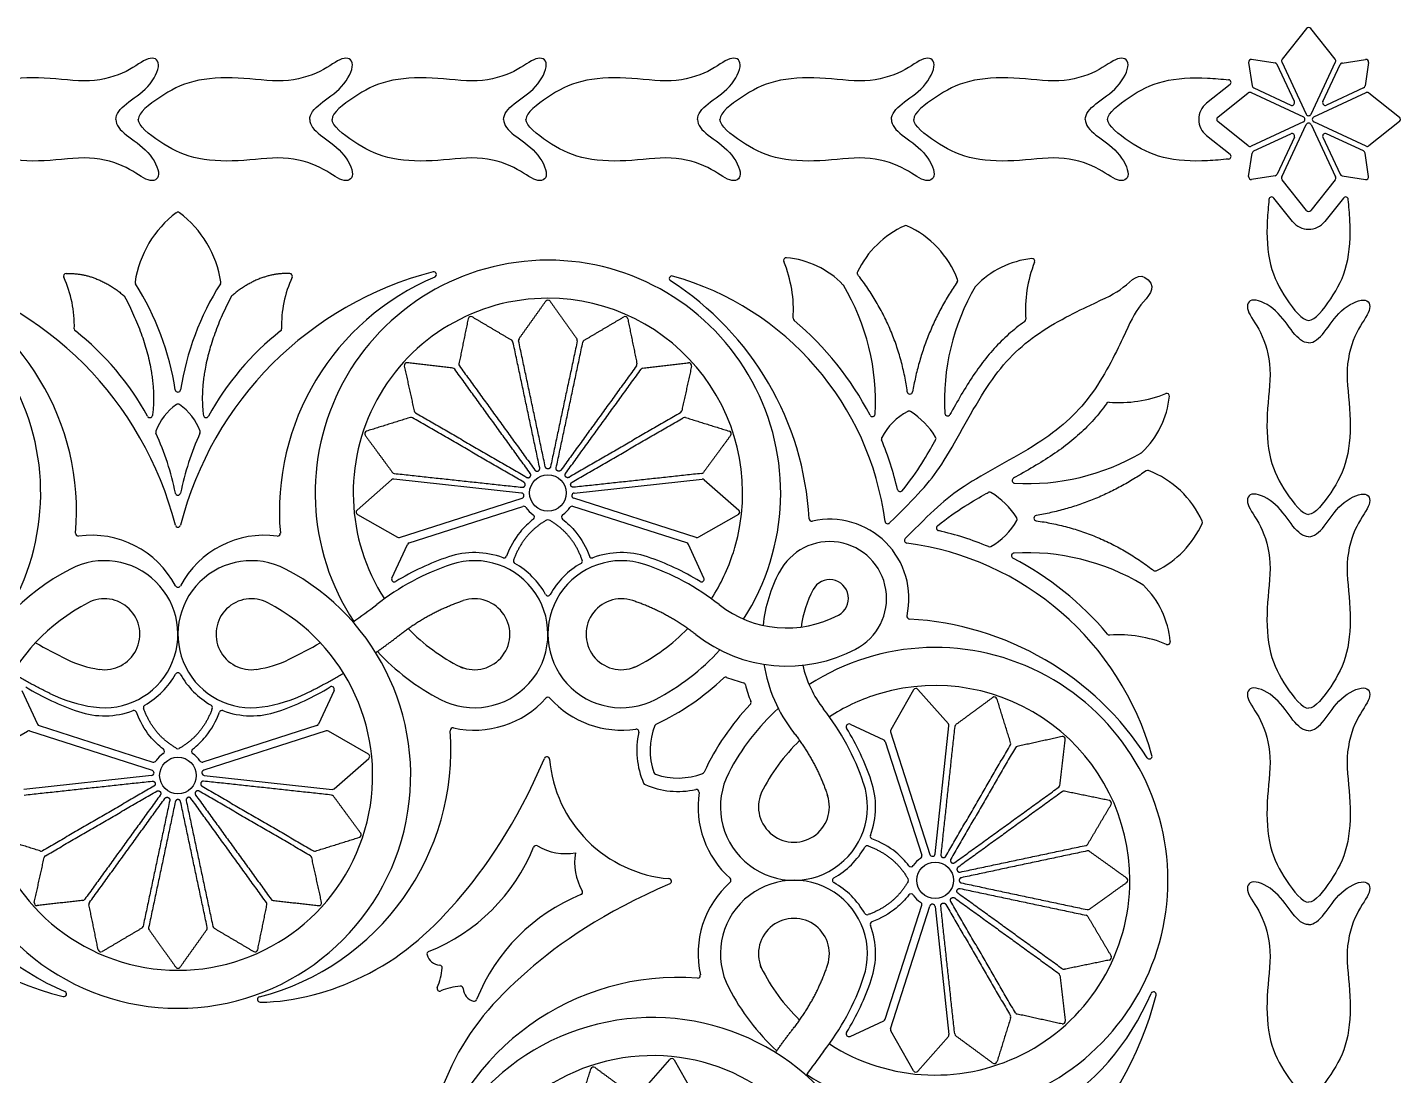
# Model space of a CAD drawing. Header units: millimetres. Extents: x -100 to 100, y -100 to 100.
# Drawn here: x 63.98 to 100, y 72.52 to 100 of the extents above; entities that cross this region are included whole.
import ezdxf

# ---------------------------------------------------------------- set-up
doc = ezdxf.new("R2010")
doc.units = ezdxf.units.MM
doc.header["$MEASUREMENT"] = 0
doc.layers.add('Layer 03', color=5, linetype='Continuous')

msp = doc.modelspace()

# ---------------------------------------------------------------- linework, layer by layer
at = {"layer": 'Layer 03'}
for p, q in [((97.215, 98.057), (96.761, 99.028)), ((97.963, 98.057), (98.416, 99.028)), ((95.528, 98.503), (94.911, 98.011)), ((96.149, 98.416), (97.121, 97.963)), ((99.028, 98.416), (98.057, 97.963)), ((95.204, 97.644), (96.006, 98.284)), ((96.08, 98.292), (97.452, 97.653)), ((96.006, 96.894), (95.204, 97.534)), ((97.452, 97.525), (96.08, 96.885)), ((94.911, 97.167), (95.528, 96.674)), ((96.149, 96.761), (97.121, 97.215)), ((97.215, 97.121), (96.761, 96.149)), ((97.963, 97.121), (98.416, 96.149)), ((99.028, 96.761), (98.057, 97.215)), ((97.167, 94.911), (96.674, 95.528)), ((98.503, 95.528), (98.011, 94.911)), ((85.783, 93.491), (85.761, 93.519)), ((73.536, 88.139), (72.63, 87.343)), ((76.946, 87.792), (73.59, 88.156)), ((78.327, 87.792), (81.683, 88.156)), ((81.737, 88.139), (82.643, 87.343)), ((73.745, 86.625), (76.96, 87.655)), ((81.527, 86.625), (78.313, 87.655)), ((72.642, 87.229), (73.689, 86.631)), ((73.994, 86.483), (76.98, 87.44)), ((81.278, 86.483), (78.293, 87.44)), ((82.631, 87.229), (81.584, 86.631)), ((73.544, 85.56), (73.952, 86.446)), ((81.729, 85.56), (81.321, 86.446)), ((93.491, 85.783), (93.519, 85.761)), ((63.839, 82.617), (64.247, 81.732)), ((72.025, 82.617), (71.616, 81.732)), ((87.229, 82.631), (86.631, 81.584)), ((88.139, 81.737), (87.343, 82.643)), ((62.937, 80.948), (63.984, 81.546)), ((64.041, 81.552), (67.255, 80.522)), ((64.29, 81.694), (67.275, 80.737)), ((71.574, 81.694), (68.588, 80.737)), ((71.823, 81.552), (68.609, 80.522)), ((72.927, 80.948), (71.879, 81.546)), ((85.56, 81.729), (86.446, 81.321)), ((86.625, 81.527), (87.655, 78.313)), ((87.792, 78.327), (88.156, 81.683)), ((86.483, 81.278), (87.44, 78.293)), ((72.032, 80.039), (72.938, 80.834)), ((67.241, 80.385), (63.886, 80.021)), ((68.622, 80.385), (71.978, 80.021)), ((86.483, 73.994), (87.44, 76.98)), ((86.625, 73.745), (87.655, 76.96)), ((87.792, 76.946), (88.156, 73.59)), ((85.56, 73.544), (86.446, 73.952)), ((87.229, 72.642), (86.631, 73.689)), ((88.139, 73.536), (87.343, 72.63)), ((80.039, 72.032), (80.834, 72.938)), ((80.948, 72.927), (81.546, 71.879))]:
    msp.add_line(p, q, dxfattribs=at)
for points in [[(97.534, 99.973), (96.894, 99.172)], [(98.284, 99.172), (97.644, 99.973)], [(96.015, 99.082), (96.109, 98.469)], [(96.708, 99.068), (96.095, 99.163)], [(96.885, 99.098), (97.525, 97.726)], [(97.653, 97.726), (98.292, 99.098)], [(98.469, 99.068), (99.082, 99.163)], [(99.163, 99.082), (99.068, 98.469)], [(97.726, 97.653), (99.098, 98.292)], [(99.172, 98.284), (99.973, 97.644)], [(96.885, 96.08), (97.525, 97.452)], [(97.653, 97.452), (98.292, 96.08)], [(99.098, 96.885), (97.726, 97.525)], [(99.973, 97.534), (99.172, 96.894)], [(96.015, 96.095), (96.109, 96.708)], [(99.163, 96.095), (99.068, 96.708)], [(96.708, 96.109), (96.095, 96.015)], [(97.534, 95.204), (96.894, 96.006)], [(98.284, 96.006), (97.644, 95.204)], [(98.469, 96.109), (99.082, 96.015)]]:
    msp.add_lwpolyline(points, dxfattribs=at)
for centre in [(77.636, 87.793), (67.932, 80.384), (87.793, 77.636)]:
    msp.add_circle(centre, 0.48, dxfattribs=at)
for centre, radius, start, end in [((97.589, 99.93), 0.0704, 38.5846, 141.4154), ((96.084, 99.093), 0.0704, 81.2435, 188.7565), ((96.697, 98.999), 0.0704, 25, 81.2435), ((96.949, 99.128), 0.0704, 141.4154, 205), ((98.229, 99.128), 0.0704, 335, 38.5846), ((98.48, 98.999), 0.0704, 98.7565, 155), ((99.093, 99.093), 0.0704, 351.2435, 98.7565), ((95.484, 98.558), 0.0704, 308.5846, 84.8825), ((96.179, 98.48), 0.0704, 188.7565, 245), ((98.999, 98.48), 0.0704, 295, 351.2435), ((95.248, 97.589), 0.54, 128.5846, 231.4154), ((96.05, 98.229), 0.0704, 65, 128.5846), ((97.151, 98.027), 0.0704, 245, 25), ((98.027, 98.027), 0.0704, 155, 295), ((99.128, 98.229), 0.0704, 51.4154, 115), ((95.248, 97.589), 0.0704, 128.5846, 231.4154), ((97.422, 97.589), 0.0704, 295, 65), ((97.589, 97.755), 0.0704, 205, 335), ((97.755, 97.589), 0.0704, 115, 245), ((99.93, 97.589), 0.0704, 308.5846, 51.4154), ((97.589, 97.422), 0.0704, 25, 155), ((96.05, 96.949), 0.0704, 231.4154, 295), ((97.151, 97.151), 0.0704, 335, 115), ((98.027, 97.151), 0.0704, 65, 205), ((99.128, 96.949), 0.0704, 245, 308.5846), ((95.484, 96.619), 0.0704, 275.1175, 51.4154), ((96.179, 96.697), 0.0704, 115, 171.2435), ((98.999, 96.697), 0.0704, 8.7565, 65), ((96.084, 96.084), 0.0704, 171.2435, 278.7565), ((96.697, 96.179), 0.0704, 278.7565, 335), ((96.949, 96.05), 0.0704, 155, 218.5846), ((98.229, 96.05), 0.0704, 321.4154, 25), ((98.48, 96.179), 0.0704, 205, 261.2435), ((99.093, 96.084), 0.0704, 261.2435, 8.7565), ((96.619, 95.484), 0.0704, 38.5846, 174.8825), ((98.558, 95.484), 0.0704, 5.1175, 141.4154), ((69.576, 92.908), 2.8, 127.0477, 171.3906), ((67.932, 95.087), 0.0704, 52.9523, 127.0477), ((66.287, 92.908), 2.8, 8.6094, 52.9523), ((97.589, 95.248), 0.0704, 218.5846, 321.4154), ((88.044, 92.478), 2.547, 114.3398, 154.0503), ((87.023, 94.735), 0.0704, 65.6602, 114.3398), ((86.003, 92.478), 2.547, 21.0207, 65.6602), ((97.589, 95.248), 0.54, 218.5846, 321.4154), ((58.227, 87.793), 6.105, 326.5062, 90), ((77.636, 87.793), 6.105, 90, 213.4938), ((77.636, 87.793), 6.105, 327.2082, 90), ((83.889, 93.892), 0.0704, 84.671, 202.1595), ((80.676, 92.583), 3.399, 356.4746, 22.1595), ((83.675, 91.599), 2.373, 44.247, 84.671), ((90.575, 91.579), 2.373, 95.9896, 136.4137), ((93.562, 92.598), 3.399, 158.5012, 184.1169), ((90.334, 93.869), 0.0704, 338.5012, 95.9896), ((58.596, 87.307), 6.675, 355.1109, 67.0985), ((58.939, 84.671), 9.211, 14.3254, 75.5405), ((65, 93.478), 0.0704, 92.313, 204.7926), ((62.199, 92.184), 3.016, 358.3699, 24.7926), ((66.878, 93.317), 0.0704, 171.3906, 212.3831), ((76.925, 84.671), 9.211, 104.4595, 165.6746), ((68.986, 93.317), 0.0704, 327.6169, 8.6094), ((77.268, 87.307), 6.675, 112.9015, 184.8891), ((73.665, 92.184), 3.016, 155.2074, 181.6301), ((70.863, 93.478), 0.0704, 335.2074, 87.687), ((74.642, 93.522), 0.0704, 292.9015, 104.4595), ((80.889, 93.413), 0.0704, 74.3201, 237.3612), ((76.581, 86.686), 7.918, 3.1368, 57.3612), ((78.82, 86.044), 7.724, 7.4689, 74.3201), ((85.817, 93.562), 0.0704, 154.0503, 217.9377), ((88.314, 93.367), 0.0704, 325.2014, 21.0207), ((66.472, 92.908), 0.0704, 27.8858, 48.7274), ((60.69, 89.392), 7.257, 8.7502, 32.3831), ((75.174, 89.392), 7.257, 147.6169, 171.2498), ((69.392, 92.908), 0.0704, 131.2726, 152.1142), ((85.324, 93.206), 0.0704, 30.9811, 44.247), ((80.318, 90.199), 5.91, 356.7236, 30.9811), ((93.948, 90.219), 5.91, 149.6795, 183.308), ((88.907, 93.167), 0.0704, 136.4137, 149.6795), ((77.636, 87.793), 5.107, 90, 212.8968), ((77.636, 92.778), 0.0704, 35.4977, 144.5023), ((77.636, 87.793), 5.107, 343.7002, 90), ((75.613, 92.349), 0.0704, 59.4455, 168.4501), ((79.66, 92.349), 0.0704, 11.5499, 120.5545), ((84.139, 92.37), 0.0704, 176.4746, 229.9461), ((78.82, 86.044), 8.194, 27.5451, 49.9461), ((90.102, 92.349), 0.0704, 305.5393, 4.1169), ((65.284, 92.096), 0.0704, 178.3699, 231.9383), ((60.795, 86.363), 7.211, 28.5007, 51.9383), ((75.069, 86.363), 7.211, 128.0617, 151.4993), ((70.58, 92.096), 0.0704, 308.0617, 1.6301), ((76.651, 91.736), 0.0704, 11.9739, 59.4455), ((76.936, 91.797), 0.0704, 144.5023, 191.9739), ((78.337, 91.797), 0.0704, 348.0261, 35.4977), ((78.622, 91.736), 0.0704, 120.5545, 168.0337), ((73.938, 91.136), 0.0704, 83.3932, 192.3979), ((75.371, 91.168), 0.0704, 168.4501, 215.9217), ((79.902, 91.168), 0.0704, 324.0783, 11.5499), ((81.335, 91.136), 0.0704, 347.6021, 96.6068), ((75.136, 90.997), 0.0704, 35.9217, 83.3932), ((80.137, 90.997), 0.0704, 96.6068, 144.0783), ((67.932, 90.507), 0.0704, 188.7502, 351.2498), ((87.132, 90.455), 0.0704, 187.6375, 350.5441), ((92.598, 93.562), 3.399, 265.8831, 291.4988), ((93.869, 90.334), 0.0704, 354.0104, 111.4988), ((68.682, 88.94), 1.411, 124.0307, 160.5139), ((67.932, 90.052), 0.0704, 55.9693, 124.0307), ((67.181, 88.94), 1.411, 19.4861, 55.9693), ((92.349, 90.102), 0.0704, 85.8831, 144.4607), ((91.579, 90.575), 2.373, 313.5863, 354.0104), ((67.194, 89.838), 0.0704, 208.5007, 352.3825), ((68.67, 89.838), 0.0704, 187.6175, 331.4993), ((74.05, 89.706), 0.0704, 59.8694, 107.341), ((74.197, 89.958), 0.0704, 192.3979, 239.8694), ((81.076, 89.958), 0.0704, 300.1306, 347.6021), ((81.222, 89.706), 0.0704, 72.659, 120.1306), ((86.148, 89.866), 0.0704, 207.5451, 356.7236), ((87.866, 88.459), 1.674, 118.2751, 151.8326), ((87.106, 89.872), 0.0704, 57.5373, 118.2751), ((86.025, 88.172), 2.085, 31.3704, 57.5373), ((88.118, 89.882), 0.0704, 183.308, 330.6999), ((67.418, 89.388), 0.0704, 160.5139, 204.5409), ((60.795, 86.363), 7.211, 11.4156, 24.5409), ((75.069, 86.363), 7.211, 155.4591, 168.5844), ((68.446, 89.388), 0.0704, 335.4591, 19.4861), ((72.899, 89.347), 0.0704, 107.341, 216.3456), ((82.374, 89.347), 0.0704, 323.6544, 72.659), ((86.452, 89.216), 0.0704, 151.8326, 202.5726), ((78.82, 86.044), 8.194, 12.964, 22.5726), ((87.745, 89.221), 0.0704, 330.1178, 31.3704), ((90.219, 93.948), 5.91, 266.692, 300.3205), ((93.167, 88.907), 0.0704, 300.3205, 313.5863), ((73.614, 88.375), 0.0704, 216.3456, 263.8172), ((81.659, 88.375), 0.0704, 276.1828, 323.6544), ((93.367, 88.314), 0.0704, 68.9793, 124.7986), ((92.478, 86.003), 2.547, 24.3398, 68.9793), ((73.583, 88.086), 0.0704, 83.8172, 131.2888), ((81.69, 88.086), 0.0704, 48.7112, 96.1828), ((86.874, 87.898), 0.0704, 192.964, 320.5738), ((89.882, 88.118), 0.0704, 119.3001, 266.692), ((67.932, 87.804), 0.0704, 191.4156, 348.5844), ((76.938, 87.722), 0.0704, 287.765, 83.8172), ((78.335, 87.722), 0.0704, 96.1828, 252.235), ((89.221, 87.745), 0.0704, 58.6296, 119.8822), ((88.172, 86.025), 2.085, 32.4627, 58.6296), ((72.676, 87.29), 0.0704, 131.2888, 240.2934), ((77.002, 87.373), 0.0704, 33.5099, 107.765), ((77.636, 87.793), 0.691, 213.5099, 236.113), ((77.212, 87.161), 0.0704, 307.3775, 56.113), ((78.061, 87.161), 0.0704, 123.887, 232.6225), ((77.636, 87.793), 0.691, 303.887, 326.4901), ((78.271, 87.373), 0.0704, 72.235, 146.4901), ((82.596, 87.29), 0.0704, 299.7066, 48.7112), ((90.455, 87.132), 0.0704, 99.4559, 262.3625), ((67.932, 86.967), 0.0704, 194.3254, 345.6746), ((77.636, 87.021), 0.0704, 60.0428, 119.9572), ((84.557, 87.123), 0.0704, 183.1368, 282.6279), ((85.027, 85.027), 2.078, 45, 102.6279), ((86.549, 87.057), 0.0704, 187.4689, 314.9843), ((87.898, 86.874), 0.0704, 129.4262, 257.036), ((86.044, 78.82), 8.194, 67.4274, 77.036), ((88.459, 87.866), 1.674, 298.1674, 331.7249), ((89.872, 87.106), 0.0704, 331.7249, 32.4627), ((92.478, 88.044), 2.547, 295.9497, 335.6602), ((94.735, 87.023), 0.0704, 335.6602, 24.3398), ((65.318, 86.733), 0.0704, 175.1109, 277.7055), ((65.662, 84.186), 2.499, 27.959, 97.7055), ((70.202, 84.186), 2.499, 82.2945, 152.041), ((70.546, 86.733), 0.0704, 262.2945, 4.8891), ((73.724, 86.692), 0.0704, 240.2934, 287.765), ((74.016, 86.416), 0.0704, 107.765, 155.2366), ((81.257, 86.416), 0.0704, 24.7634, 72.235), ((81.549, 86.692), 0.0704, 252.235, 299.7066), ((85.027, 85.027), 1.491, 297.1607, 152.8393), ((85.027, 85.027), 2.078, 347.3721, 45), ((87.057, 86.549), 0.0704, 135.0157, 262.5311), ((86.044, 78.82), 7.724, 15.6799, 82.5311), ((77.176, 79.721), 6.747, 108.5717, 121.5567), ((75.708, 84.089), 2.14, 69.4855, 108.5717), ((76.483, 86.159), 0.0704, 249.4855, 339.7509), ((78.79, 86.159), 0.0704, 200.2491, 290.5145), ((79.565, 84.089), 2.14, 71.4283, 110.5145), ((78.097, 79.721), 6.747, 58.4433, 71.4283), ((77.636, 87.793), 5.107, 327.1032, 342.235), ((77.636, 87.793), 5.107, 342.235, 343.7002), ((89.216, 86.452), 0.0704, 247.4274, 298.1674), ((89.866, 86.148), 0.0704, 93.2764, 242.4549), ((86.044, 78.82), 8.194, 40.0539, 62.4549), ((90.199, 80.318), 5.91, 59.0189, 93.2764), ((67.932, 80.384), 6.105, 117.4996, 270), ((66.003, 84.089), 1.928, 261.5255, 117.4989), ((69.86, 84.089), 1.928, 62.5011, 278.4745), ((67.932, 80.384), 6.105, 270, 62.5004), ((77.176, 79.721), 6.536, 108.5717, 128.0721), ((75.708, 84.089), 1.928, 242.5, 108.5717), ((76.803, 86.009), 0.0704, 160.5333, 240.307), ((75.708, 84.089), 2.14, 29.2482, 60.307), ((79.565, 84.089), 1.928, 71.4283, 297.5), ((79.565, 84.089), 2.14, 119.693, 150.7518), ((78.47, 86.009), 0.0704, 299.693, 19.4667), ((78.097, 79.721), 6.536, 51.9279, 71.4283), ((87.134, 83.904), 3.879, 151.9599, 173.8128), ((93.562, 85.817), 0.0704, 232.0623, 295.9497), ((67.932, 85.391), 0.0704, 207.959, 332.041), ((73.607, 85.53), 0.0704, 155.2366, 301.5567), ((81.665, 85.53), 0.0704, 238.4433, 24.7634), ((85.027, 85.027), 0.493, 298.0401, 151.9599), ((93.206, 85.324), 0.0704, 45.753, 59.0189), ((91.599, 83.675), 2.373, 5.329, 45.753), ((66.003, 84.089), 0.93, 261.5255, 117.5), ((69.86, 84.089), 0.93, 62.5, 278.4745), ((75.708, 84.089), 0.93, 242.5, 108.5717), ((77.636, 85.168), 0.0704, 209.2482, 330.7518), ((79.565, 84.089), 0.93, 71.4283, 297.5), ((87.134, 83.904), 2.881, 151.9599, 172.5513), ((67.932, 80.384), 5.107, 117.5, 270), ((67.932, 80.384), 5.107, 270, 62.5), ((65.25, 94.945), 12.802, 304.6123, 308.0717), ((83.904, 87.134), 2.881, 231.9279, 298.0401), ((87.123, 84.557), 0.0704, 167.3721, 266.8632), ((86.686, 76.581), 7.918, 32.6388, 86.8632), ((77.636, 87.793), 5.107, 224.1258, 243.3181), ((77.636, 87.793), 5.107, 296.6819, 315.8742), ((83.904, 87.134), 3.879, 231.9279, 298.0401), ((92.37, 84.139), 0.0704, 220.0539, 273.5254), ((92.583, 80.676), 3.399, 67.8405, 93.5254), ((70.613, 94.945), 12.802, 239.9203, 244.0496), ((65.25, 94.945), 12.802, 295.9504, 300.0797), ((77.636, 87.793), 6.105, 222.8864, 242.5), ((77.636, 87.793), 6.105, 297.5, 317.6086), ((87.793, 77.636), 6.105, 0, 122.7918), ((93.892, 83.889), 0.0704, 247.8405, 5.329), ((66.301, 86.083), 2.947, 244.0496, 261.5255), ((69.563, 86.083), 2.947, 278.4745, 295.9504), ((87.134, 83.904), 3.879, 188.9263, 218.0721), ((87.134, 83.904), 2.881, 192.5552, 218.0721), ((66.003, 84.089), 2.14, 299.693, 330.7518), ((67.932, 83.009), 0.0704, 29.2482, 150.7518), ((69.86, 84.089), 2.14, 209.2482, 240.307), ((77.636, 87.793), 6.692, 295.1002, 313.5573), ((82.296, 82.893), 0.0704, 69.2364, 133.5573), ((83.904, 87.134), 4.466, 249.2364, 255.2305), ((67.471, 88.456), 6.747, 238.4433, 251.4283), ((66.301, 86.083), 3.945, 244.0496, 261.5255), ((69.563, 86.083), 3.945, 278.4745, 295.9504), ((68.393, 88.456), 6.747, 288.5717, 301.5567), ((71.961, 82.647), 0.0704, 335.2366, 121.5567), ((82.748, 82.748), 0.0704, 14.7695, 75.2305), ((87.134, 83.904), 4.466, 194.7695, 200.7636), ((87.793, 77.636), 5.107, 107.765, 122.8968), ((87.793, 77.636), 5.107, 106.2998, 107.765), ((87.793, 77.636), 5.107, 0, 106.2998), ((87.29, 82.596), 0.0704, 41.2888, 150.2934), ((67.098, 82.169), 0.0704, 119.693, 199.4667), ((68.765, 82.169), 0.0704, 340.5333, 60.307), ((75.708, 84.089), 2.515, 257.3627, 318.2231), ((77.636, 82.366), 0.0704, 41.7769, 138.2231), ((79.565, 84.089), 2.515, 221.7769, 278.551), ((87.793, 77.636), 6.692, 136.4427, 154.8998), ((87.793, 77.636), 6.105, 132.3914, 152.5), ((82.893, 82.296), 0.0704, 316.4427, 20.7636), ((79.721, 78.097), 6.536, 18.5717, 38.0721), ((89.347, 82.374), 0.0704, 17.341, 126.3456), ((66.003, 84.089), 2.14, 251.4283, 290.5145), ((66.778, 82.019), 0.0704, 20.2491, 110.5145), ((69.086, 82.019), 0.0704, 69.4855, 159.7509), ((69.86, 84.089), 2.14, 249.4855, 288.5717), ((67.563, 80.87), 6.675, 175.1109, 247.0985), ((64.019, 81.485), 0.0704, 72.235, 119.7066), ((64.311, 81.761), 0.0704, 204.7634, 252.235), ((68.399, 81.059), 6.692, 284.4556, 4.2909), ((71.552, 81.761), 0.0704, 287.765, 335.2366), ((71.844, 81.485), 0.0704, 60.2934, 107.765), ((75.142, 81.565), 0.0704, 77.3627, 184.2909), ((79.949, 81.531), 0.0704, 347.3889, 98.551), ((82.121, 81.046), 2.155, 167.3889, 203.604), ((82.121, 81.046), 1.803, 158.8927, 198.9607), ((80.505, 81.669), 0.0704, 115.1002, 158.8927), ((85.53, 81.665), 0.0704, 65.2366, 211.5567), ((79.721, 78.097), 6.747, 18.5717, 31.5567), ((86.692, 81.549), 0.0704, 150.2934, 197.765), ((88.086, 81.69), 0.0704, 353.8172, 41.2888), ((88.375, 81.659), 0.0704, 126.3456, 173.8172), ((91.136, 81.335), 0.0704, 353.3932, 102.3979), ((67.22, 83.507), 9.211, 194.3254, 255.5405), ((67.507, 81.016), 0.0704, 303.887, 52.6225), ((67.932, 81.156), 0.0704, 240.0428, 299.9572), ((68.356, 81.016), 0.0704, 127.3775, 236.113), ((87.793, 77.636), 5.107, 134.1258, 153.3181), ((86.416, 81.257), 0.0704, 17.765, 65.2366), ((89.706, 81.222), 0.0704, 329.8694, 17.341), ((89.958, 81.076), 0.0704, 102.3979, 149.8694), ((67.297, 80.805), 0.0704, 252.235, 326.4901), ((67.932, 80.384), 0.691, 123.887, 146.4901), ((67.932, 80.384), 0.691, 33.5099, 56.113), ((68.567, 80.805), 0.0704, 213.5099, 287.765), ((72.892, 80.887), 0.0704, 311.2888, 60.2934), ((77.61, 80.805), 0.0704, 4.8306, 156.6243), ((81.1, 81.1), 3.432, 184.8306, 225), ((93.413, 80.889), 0.0704, 212.6388, 15.6799), ((67.234, 80.455), 0.0704, 276.1828, 72.235), ((68.63, 80.455), 0.0704, 107.765, 263.8172), ((80.483, 80.483), 0.0704, 198.9607, 251.0393), ((81.046, 82.121), 1.803, 251.0393, 291.1073), ((81.669, 80.505), 0.0704, 291.1073, 334.8998), ((84.089, 79.565), 1.928, 152.5, 18.5717), ((71.986, 80.091), 0.0704, 263.8172, 311.2888), ((80.211, 80.211), 0.0704, 203.604, 246.396), ((81.046, 82.121), 2.155, 246.396, 282.6111), ((81.531, 79.949), 0.0704, 351.449, 102.6111), ((84.089, 79.565), 0.93, 152.5, 18.5717), ((84.089, 79.565), 2.14, 339.4855, 18.5717), ((90.997, 80.137), 0.0704, 305.9217, 353.3932), ((91.168, 79.902), 0.0704, 78.4501, 125.9217), ((71.954, 79.802), 0.0704, 36.3456, 83.8172), ((84.089, 79.565), 2.515, 171.449, 228.2231), ((92.349, 79.66), 0.0704, 329.4455, 78.4501), ((72.669, 78.831), 0.0704, 287.341, 36.3456), ((77.325, 78.477), 0.0704, 59.3996, 157.9755), ((78.104, 79.793), 1.458, 239.3996, 280.0046), ((81.1, 81.1), 3.432, 225, 265.1694), ((86.009, 78.47), 0.0704, 70.5333, 150.307), ((86.159, 78.79), 0.0704, 159.4855, 249.7509), ((91.736, 78.622), 0.0704, 281.9663, 329.4455), ((64.346, 78.471), 0.0704, 252.659, 300.1306), ((64.492, 78.219), 0.0704, 120.1306, 167.6021), ((71.372, 78.219), 0.0704, 12.3979, 59.8694), ((71.518, 78.471), 0.0704, 239.8694, 287.341), ((72.682, 80.355), 4.938, 291.6964, 337.9755), ((79.793, 78.104), 1.458, 169.9954, 210.6004), ((84.089, 79.565), 2.14, 299.2482, 330.307), ((87.793, 77.636), 0.691, 123.5099, 146.113), ((87.373, 78.271), 0.0704, 303.5099, 17.765), ((87.722, 78.335), 0.0704, 197.765, 353.8172), ((91.797, 78.337), 0.0704, 54.5023, 101.9739), ((87.161, 78.061), 0.0704, 217.3775, 326.113), ((80.805, 77.61), 0.0704, 293.3757, 85.1694), ((84.089, 75.708), 2.515, 131.7769, 192.6373), ((84.089, 75.708), 1.928, 341.4283, 207.5), ((82.366, 77.636), 0.0704, 311.7769, 48.2231), ((87.793, 77.636), 6.105, 236.5062, 360), ((87.793, 77.636), 5.107, 237.1032, 360), ((85.168, 77.636), 0.0704, 119.2482, 240.7518), ((84.089, 75.708), 2.14, 29.693, 60.7518), ((87.021, 77.636), 0.0704, 330.0428, 29.9572), ((92.778, 77.636), 0.0704, 305.4977, 54.5023), ((65.431, 77.18), 0.0704, 276.6068, 324.0783), ((70.433, 77.18), 0.0704, 215.9217, 263.3932), ((80.355, 72.682), 4.938, 112.0245, 158.3036), ((78.477, 77.325), 0.0704, 292.0245, 30.6004), ((87.161, 77.212), 0.0704, 33.887, 142.6225), ((87.793, 77.636), 0.691, 213.887, 236.4901), ((64.233, 77.042), 0.0704, 167.6021, 276.6068), ((65.667, 77.009), 0.0704, 144.0783, 191.5499), ((70.197, 77.009), 0.0704, 348.4501, 35.9217), ((71.631, 77.042), 0.0704, 263.3932, 12.3979), ((86.009, 76.803), 0.0704, 209.693, 289.4667), ((87.373, 77.002), 0.0704, 342.235, 56.4901), ((87.722, 76.938), 0.0704, 6.1828, 162.235), ((91.736, 76.651), 0.0704, 30.5545, 78.0261), ((91.797, 76.936), 0.0704, 258.0261, 305.4977), ((66.947, 76.441), 0.0704, 300.5545, 348.0261), ((67.232, 76.381), 0.0704, 168.0261, 215.4977), ((68.632, 76.381), 0.0704, 324.5023, 11.9739), ((68.917, 76.441), 0.0704, 191.9663, 239.4455), ((84.089, 75.708), 0.93, 341.4283, 207.5), ((86.159, 76.483), 0.0704, 110.2491, 200.5145), ((84.089, 75.708), 2.14, 341.4283, 20.5145), ((65.908, 75.828), 0.0704, 191.5499, 300.5545), ((69.955, 75.828), 0.0704, 239.4455, 348.4501), ((74.534, 75.701), 0.0704, 111.6964, 194.1039), ((74.815, 75.772), 0.36, 194.1039, 266.9454), ((92.349, 75.613), 0.0704, 281.5499, 30.5545), ((67.932, 75.399), 0.0704, 215.4977, 324.5023), ((73.223, 75.475), 1.645, 336.8113, 355.1418), ((74.792, 75.342), 0.0704, 355.1418, 86.9454), ((87.793, 77.636), 5.107, 206.6819, 225.8742), ((91.168, 75.371), 0.0704, 234.0783, 281.5499), ((81.059, 68.399), 6.692, 85.7091, 165.5444), ((81.565, 75.142), 0.0704, 265.7091, 12.6373), ((79.721, 77.176), 6.536, 321.9279, 341.4283), ((79.721, 77.176), 6.747, 328.4433, 341.4283), ((90.997, 75.136), 0.0704, 6.6068, 54.0783), ((64.938, 74.656), 0.0704, 255.5405, 67.0985), ((70.087, 74.511), 0.0704, 104.4556, 270.0596), ((74.8, 74.8), 0.0704, 156.8113, 293.1887), ((75.475, 73.223), 1.645, 94.8582, 113.1887), ((75.342, 74.792), 0.0704, 3.0546, 94.8582), ((75.772, 74.815), 0.36, 183.0546, 255.8961), ((87.793, 77.636), 6.105, 207.5, 227.1136), ((87.307, 77.268), 6.675, 265.1109, 337.0985), ((84.671, 76.925), 9.211, 284.3254, 345.5405), ((93.522, 74.642), 0.0704, 345.5405, 157.0985), ((75.701, 74.534), 0.0704, 255.8961, 338.3036), ((80.384, 67.932), 6.105, 27.4996, 180), ((86.416, 74.016), 0.0704, 294.7634, 342.235), ((89.706, 74.05), 0.0704, 342.659, 30.1306), ((89.958, 74.197), 0.0704, 210.1306, 257.6021), ((91.136, 73.938), 0.0704, 257.6021, 6.6068), ((85.53, 73.607), 0.0704, 148.4433, 294.7634), ((86.692, 73.724), 0.0704, 162.235, 209.7066), ((88.086, 73.583), 0.0704, 318.7112, 6.1828), ((88.375, 73.614), 0.0704, 186.1828, 233.6544), ((94.945, 65.25), 12.802, 141.9283, 145.3877), ((80.384, 67.932), 5.107, 27.5, 180), ((80.887, 72.892), 0.0704, 29.7066, 138.7112), ((89.347, 72.899), 0.0704, 233.6544, 342.659), ((78.831, 72.669), 0.0704, 53.6544, 162.659), ((87.29, 72.676), 0.0704, 209.7066, 318.7112)]:
    msp.add_arc(centre, radius, start, end, dxfattribs=at)
for points, degree in [([(66.302, 97.589), (66.302, 97.734), (66.528, 97.998), (67.192, 98.4), (67.541, 99.117), (67.174, 99.279), (66.65, 98.825), (65.645, 98.518), (64.425, 98.719), (63.197, 98.647), (62.375, 98.208), (61.803, 97.755), (61.803, 97.589)], 3), ([(71.387, 97.589), (71.387, 97.734), (71.614, 97.998), (72.278, 98.4), (72.627, 99.117), (72.26, 99.279), (71.736, 98.825), (70.731, 98.518), (69.511, 98.719), (68.283, 98.647), (67.461, 98.208), (66.889, 97.755), (66.889, 97.589)], 3), ([(76.473, 97.589), (76.473, 97.734), (76.699, 97.998), (77.364, 98.4), (77.713, 99.117), (77.346, 99.279), (76.822, 98.825), (75.816, 98.518), (74.597, 98.719), (73.369, 98.647), (72.547, 98.208), (71.974, 97.755), (71.974, 97.589)], 3), ([(81.559, 97.589), (81.559, 97.734), (81.785, 97.998), (82.45, 98.4), (82.799, 99.117), (82.432, 99.279), (81.908, 98.825), (80.902, 98.518), (79.683, 98.719), (78.455, 98.647), (77.633, 98.208), (77.06, 97.755), (77.06, 97.589)], 3), ([(86.645, 97.589), (86.645, 97.734), (86.871, 97.998), (87.536, 98.4), (87.885, 99.117), (87.518, 99.279), (86.994, 98.825), (85.988, 98.518), (84.769, 98.719), (83.54, 98.647), (82.719, 98.208), (82.146, 97.755), (82.146, 97.589)], 3), ([(91.731, 97.589), (91.731, 97.734), (91.957, 97.998), (92.621, 98.4), (92.971, 99.117), (92.604, 99.279), (92.08, 98.825), (91.074, 98.518), (89.855, 98.719), (88.626, 98.647), (87.805, 98.208), (87.232, 97.755), (87.232, 97.589)], 3), ([(66.302, 97.589), (66.302, 97.444), (66.528, 97.179), (67.192, 96.777), (67.541, 96.06), (67.174, 95.898), (66.65, 96.353), (65.645, 96.659), (64.425, 96.459), (63.197, 96.531), (62.375, 96.969), (61.803, 97.422), (61.803, 97.589)], 3), ([(71.387, 97.589), (71.387, 97.444), (71.614, 97.179), (72.278, 96.777), (72.627, 96.06), (72.26, 95.898), (71.736, 96.353), (70.731, 96.659), (69.511, 96.459), (68.283, 96.531), (67.461, 96.969), (66.889, 97.422), (66.889, 97.589)], 3), ([(76.473, 97.589), (76.473, 97.444), (76.699, 97.179), (77.364, 96.777), (77.713, 96.06), (77.346, 95.898), (76.822, 96.353), (75.816, 96.659), (74.597, 96.459), (73.369, 96.531), (72.547, 96.969), (71.974, 97.422), (71.974, 97.589)], 3), ([(81.559, 97.589), (81.559, 97.444), (81.785, 97.179), (82.45, 96.777), (82.799, 96.06), (82.432, 95.898), (81.908, 96.353), (80.902, 96.659), (79.683, 96.459), (78.455, 96.531), (77.633, 96.969), (77.06, 97.422), (77.06, 97.589)], 3), ([(86.645, 97.589), (86.645, 97.444), (86.871, 97.179), (87.536, 96.777), (87.885, 96.06), (87.518, 95.898), (86.994, 96.353), (85.988, 96.659), (84.769, 96.459), (83.54, 96.531), (82.719, 96.969), (82.146, 97.422), (82.146, 97.589)], 3), ([(91.731, 97.589), (91.731, 97.444), (91.957, 97.179), (92.621, 96.777), (92.971, 96.06), (92.604, 95.898), (92.08, 96.353), (91.074, 96.659), (89.855, 96.459), (88.626, 96.531), (87.805, 96.969), (87.232, 97.422), (87.232, 97.589)], 3), ([(76.879, 91.838), (77.229, 92.328), (77.579, 92.819)], 2), ([(77.694, 92.819), (78.044, 92.328), (78.394, 91.838)], 2), ([(97.589, 91.731), (97.444, 91.731), (97.179, 91.957), (96.777, 92.621), (96.06, 92.971), (95.898, 92.604), (96.353, 92.08), (96.659, 91.074), (96.459, 89.855), (96.531, 88.626), (96.969, 87.805), (97.422, 87.232), (97.589, 87.232)], 3), ([(97.589, 91.731), (97.734, 91.731), (97.998, 91.957), (98.4, 92.621), (99.117, 92.971), (99.279, 92.604), (98.825, 92.08), (98.518, 91.074), (98.719, 89.855), (98.647, 88.626), (98.208, 87.805), (97.755, 87.232), (97.589, 87.232)], 3), ([(75.544, 92.363), (75.423, 91.773), (75.302, 91.182)], 2), ([(76.687, 91.797), (76.168, 92.103), (75.649, 92.41)], 2), ([(78.586, 91.797), (79.105, 92.103), (79.624, 92.41)], 2), ([(79.729, 92.363), (79.85, 91.773), (79.971, 91.182)], 2), ([(77.421, 88.449), (77.07, 90.1), (76.72, 91.751)], 2), ([(77.568, 88.48), (77.217, 90.131), (76.867, 91.782)], 2), ([(78.406, 91.782), (78.055, 90.131), (77.705, 88.48)], 2), ([(77.853, 88.45), (78.203, 90.1), (78.553, 91.751)], 2), ([(73.869, 91.121), (73.998, 90.532), (74.128, 89.943)], 2), ([(75.144, 91.067), (74.545, 91.136), (73.946, 91.206)], 2), ([(75.314, 91.126), (76.304, 89.76), (77.295, 88.393)], 2), ([(79.959, 91.126), (78.969, 89.76), (77.979, 88.394)], 2), ([(80.129, 91.067), (80.728, 91.136), (81.327, 91.206)], 2), ([(81.404, 91.121), (81.275, 90.532), (81.145, 89.943)], 2), ([(77.173, 88.305), (76.183, 89.672), (75.193, 91.038)], 2), ([(78.1, 88.305), (79.09, 89.672), (80.08, 91.038)], 2), ([(74.029, 89.773), (73.454, 89.594), (72.878, 89.414)], 2), ([(77.005, 88.073), (75.545, 88.92), (74.086, 89.767)], 2), ([(74.161, 89.897), (75.621, 89.05), (77.08, 88.203)], 2), ([(81.112, 89.897), (79.652, 89.05), (78.192, 88.203)], 2), ([(78.268, 88.073), (79.727, 88.92), (81.187, 89.767)], 2), ([(81.243, 89.773), (81.819, 89.594), (82.395, 89.414)], 2), ([(72.842, 89.305), (73.2, 88.819), (73.557, 88.333)], 2), ([(82.43, 89.305), (82.073, 88.819), (81.716, 88.333)], 2), ([(73.606, 88.305), (75.284, 88.123), (76.962, 87.942)], 2), ([(81.667, 88.305), (79.989, 88.123), (78.311, 87.942)], 2), ([(97.589, 86.645), (97.444, 86.645), (97.179, 86.871), (96.777, 87.536), (96.06, 87.885), (95.898, 87.518), (96.353, 86.994), (96.659, 85.988), (96.459, 84.769), (96.531, 83.54), (96.969, 82.719), (97.422, 82.146), (97.589, 82.146)], 3), ([(97.589, 86.645), (97.734, 86.645), (97.998, 86.871), (98.4, 87.536), (99.117, 87.885), (99.279, 87.518), (98.825, 86.994), (98.518, 85.988), (98.719, 84.769), (98.647, 83.54), (98.208, 82.719), (97.755, 82.146), (97.589, 82.146)], 3), ([(77.601, 87.082), (76.981, 86.725), (76.736, 86.032)], 2), ([(77.255, 87.105), (77.125, 87.006), (77.008, 86.893), (76.906, 86.768)], 3), ([(78.536, 86.032), (78.292, 86.725), (77.672, 87.082)], 2), ([(78.018, 87.105), (78.148, 87.006), (78.265, 86.893), (78.367, 86.768)], 3), ([(76.906, 86.768), (76.755, 86.583), (76.636, 86.37), (76.549, 86.134)], 3), ([(78.367, 86.768), (78.518, 86.583), (78.637, 86.37), (78.724, 86.134)], 3), ([(97.589, 81.559), (97.444, 81.559), (97.179, 81.785), (96.777, 82.45), (96.06, 82.799), (95.898, 82.432), (96.353, 81.908), (96.659, 80.902), (96.459, 79.683), (96.531, 78.455), (96.969, 77.633), (97.422, 77.06), (97.589, 77.06)], 3), ([(97.589, 81.559), (97.734, 81.559), (97.998, 81.785), (98.4, 82.45), (99.117, 82.799), (99.279, 82.432), (98.825, 81.908), (98.518, 80.902), (98.719, 79.683), (98.647, 78.455), (98.208, 77.633), (97.755, 77.06), (97.589, 77.06)], 3), ([(67.897, 81.095), (67.277, 81.452), (67.032, 82.145)], 2), ([(68.832, 82.145), (68.587, 81.452), (67.967, 81.095)], 2), ([(89.305, 82.43), (88.819, 82.073), (88.333, 81.716)], 2), ([(89.773, 81.243), (89.594, 81.819), (89.414, 82.395)], 2), ([(67.201, 81.409), (67.05, 81.594), (66.931, 81.807), (66.844, 82.043)], 3), ([(68.662, 81.409), (68.813, 81.594), (68.933, 81.807), (69.02, 82.043)], 3), ([(67.55, 81.072), (67.42, 81.172), (67.304, 81.284), (67.201, 81.409)], 3), ([(68.314, 81.072), (68.444, 81.172), (68.56, 81.284), (68.662, 81.409)], 3), ([(88.305, 81.667), (88.123, 79.989), (87.942, 78.311)], 2), ([(91.121, 81.404), (90.532, 81.275), (89.943, 81.145)], 2), ([(88.073, 78.268), (88.92, 79.727), (89.767, 81.187)], 2), ([(89.897, 81.112), (89.05, 79.652), (88.203, 78.192)], 2), ([(91.067, 80.129), (91.136, 80.728), (91.206, 81.327)], 2), ([(63.902, 79.872), (65.58, 80.054), (67.258, 80.236)], 2), ([(67.3, 80.105), (65.841, 79.257), (64.381, 78.41)], 2), ([(64.457, 78.28), (65.916, 79.127), (67.376, 79.975)], 2), ([(71.407, 78.28), (69.948, 79.127), (68.488, 79.975)], 2), ([(68.563, 80.105), (70.023, 79.257), (71.483, 78.41)], 2), ([(71.962, 79.872), (70.284, 80.054), (68.606, 80.236)], 2), ([(88.305, 78.1), (89.672, 79.09), (91.038, 80.08)], 2), ([(91.126, 79.959), (89.76, 78.969), (88.394, 77.979)], 2), ([(92.363, 79.729), (91.773, 79.85), (91.182, 79.971)], 2), ([(67.468, 79.872), (66.478, 78.506), (65.488, 77.139)], 2), ([(65.61, 77.051), (66.6, 78.417), (67.59, 79.784)], 2), ([(67.716, 79.728), (67.366, 78.077), (67.016, 76.426)], 2), ([(67.863, 79.697), (67.513, 78.046), (67.163, 76.395)], 2), ([(68.701, 76.395), (68.351, 78.046), (68.001, 79.697)], 2), ([(68.148, 79.727), (68.498, 78.077), (68.848, 76.426)], 2), ([(70.254, 77.051), (69.264, 78.417), (68.274, 79.783)], 2), ([(68.395, 79.872), (69.386, 78.506), (70.376, 77.139)], 2), ([(72.726, 78.872), (72.368, 79.358), (72.011, 79.844)], 2), ([(91.797, 78.586), (92.103, 79.105), (92.41, 79.624)], 2), ([(64.325, 78.404), (63.749, 78.584), (63.174, 78.763)], 2), ([(71.539, 78.404), (72.115, 78.584), (72.69, 78.763)], 2), ([(86.032, 78.536), (86.725, 78.292), (87.082, 77.672)], 2), ([(86.768, 78.367), (86.583, 78.518), (86.37, 78.637), (86.134, 78.724)], 3), ([(88.45, 77.853), (90.1, 78.203), (91.751, 78.553)], 2), ([(64.164, 77.057), (64.294, 77.646), (64.423, 78.234)], 2), ([(71.699, 77.057), (71.57, 77.646), (71.441, 78.234)], 2), ([(87.105, 78.018), (87.006, 78.148), (86.893, 78.265), (86.768, 78.367)], 3), ([(91.782, 78.406), (90.131, 78.055), (88.48, 77.705)], 2), ([(92.819, 77.694), (92.328, 78.044), (91.838, 78.394)], 2), ([(87.082, 77.601), (86.725, 76.981), (86.032, 76.736)], 2), ([(88.48, 77.568), (90.131, 77.217), (91.782, 76.867)], 2), ([(91.838, 76.879), (92.328, 77.229), (92.819, 77.579)], 2), ([(97.589, 76.473), (97.444, 76.473), (97.179, 76.699), (96.777, 77.364), (96.06, 77.713), (95.898, 77.346), (96.353, 76.822), (96.659, 75.816), (96.459, 74.597), (96.531, 73.369), (96.969, 72.547), (97.422, 71.974), (97.589, 71.974)], 3), ([(97.589, 76.473), (97.734, 76.473), (97.998, 76.699), (98.4, 77.364), (99.117, 77.713), (99.279, 77.346), (98.825, 76.822), (98.518, 75.816), (98.719, 74.597), (98.647, 73.369), (98.208, 72.547), (97.755, 71.974), (97.589, 71.974)], 3), ([(65.439, 77.11), (64.84, 77.041), (64.241, 76.972)], 2), ([(70.425, 77.11), (71.024, 77.041), (71.623, 76.972)], 2), ([(87.105, 77.255), (87.006, 77.125), (86.893, 77.008), (86.768, 76.906)], 3), ([(89.897, 74.161), (89.05, 75.621), (88.203, 77.08)], 2), ([(88.305, 77.173), (89.672, 76.183), (91.038, 75.193)], 2), ([(91.126, 75.314), (89.76, 76.304), (88.393, 77.295)], 2), ([(88.449, 77.421), (90.1, 77.07), (91.751, 76.72)], 2), ([(65.839, 75.814), (65.719, 76.405), (65.598, 76.995)], 2), ([(70.025, 75.814), (70.145, 76.405), (70.266, 76.995)], 2), ([(86.768, 76.906), (86.583, 76.755), (86.37, 76.636), (86.134, 76.549)], 3), ([(88.305, 73.606), (88.123, 75.284), (87.942, 76.962)], 2), ([(88.073, 77.005), (88.92, 75.545), (89.767, 74.086)], 2), ([(66.983, 76.38), (66.463, 76.074), (65.944, 75.767)], 2), ([(68.881, 76.38), (69.4, 76.074), (69.92, 75.767)], 2), ([(91.797, 76.687), (92.103, 76.168), (92.41, 75.649)], 2), ([(67.174, 76.34), (67.524, 75.849), (67.875, 75.358)], 2), ([(67.989, 75.358), (68.339, 75.849), (68.689, 76.34)], 2), ([(92.363, 75.544), (91.773, 75.423), (91.182, 75.302)], 2), ([(91.067, 75.144), (91.136, 74.545), (91.206, 73.946)], 2), ([(89.773, 74.029), (89.594, 73.454), (89.414, 72.878)], 2), ([(91.121, 73.869), (90.532, 73.998), (89.943, 74.128)], 2), ([(89.305, 72.842), (88.819, 73.2), (88.333, 73.557)], 2), ([(78.404, 71.539), (78.584, 72.115), (78.763, 72.69)], 2), ([(78.872, 72.726), (79.358, 72.368), (79.844, 72.011)], 2)]:
    msp.add_open_spline(points, degree=degree, dxfattribs=at)
for points, knots in [([(92.318, 97.589), (92.318, 97.755), (92.891, 98.208), (93.712, 98.647), (94.717, 98.705), (95.309, 98.645), (95.49, 98.628)], [-7.459801, -7.459801, -7.459801, -7.459801, -6.713821, -5.96784, -5.22186, -4.883497, -4.883497, -4.883497, -4.883497]), ([(95.49, 96.549), (95.309, 96.533), (94.717, 96.472), (93.712, 96.531), (92.891, 96.969), (92.318, 97.422), (92.318, 97.589)], [4.883497, 4.883497, 4.883497, 4.883497, 5.22186, 5.96784, 6.713821, 7.459801, 7.459801, 7.459801, 7.459801]), ([(96.549, 95.49), (96.533, 95.309), (96.472, 94.717), (96.531, 93.712), (96.969, 92.891), (97.422, 92.318), (97.589, 92.318)], [4.883497, 4.883497, 4.883497, 4.883497, 5.22186, 5.96784, 6.713821, 7.459801, 7.459801, 7.459801, 7.459801]), ([(97.589, 92.318), (97.755, 92.318), (98.208, 92.891), (98.647, 93.712), (98.705, 94.717), (98.645, 95.309), (98.628, 95.49)], [-7.459801, -7.459801, -7.459801, -7.459801, -6.713821, -5.96784, -5.22186, -4.883497, -4.883497, -4.883497, -4.883497]), ([(86.599, 87.007), (87.313, 87.721), (87.959, 88.366), (89.075, 90.613), (90.23, 91.922), (92.029, 92.812), (92.745, 93.109), (93.147, 93.616), (93.381, 93.381)], [-8.52534, -8.52534, -8.52534, -8.52534, -7.157483, -5.725987, -4.29449, -2.862993, -1.431497, 0, 0, 0, 0]), ([(93.381, 93.381), (93.616, 93.147), (93.109, 92.745), (92.812, 92.029), (91.922, 90.23), (90.613, 89.075), (88.366, 87.959), (87.721, 87.313), (87.007, 86.599)], [0, 0, 0, 0, 1.431497, 2.862993, 4.29449, 5.725987, 7.157483, 8.52534, 8.52534, 8.52534, 8.52534]), ([(90.143, 92.291), (90.14, 92.289), (90.065, 92.235), (89.85, 92.073), (89.518, 91.778), (89.156, 91.378), (88.822, 90.928), (88.511, 90.433), (88.302, 90.065), (88.191, 89.867), (88.179, 89.847)], [3.475947, 3.475947, 3.475947, 3.475947, 3.485701, 3.712534, 4.162666, 4.618113, 5.090303, 5.592597, 6.112922, 6.171847, 6.171847, 6.171847, 6.171847]), ([(92.291, 90.143), (92.289, 90.14), (92.235, 90.065), (92.073, 89.85), (91.778, 89.518), (91.378, 89.156), (90.928, 88.822), (90.433, 88.511), (90.065, 88.302), (89.867, 88.191), (89.847, 88.179)], [3.475947, 3.475947, 3.475947, 3.475947, 3.485701, 3.712534, 4.162666, 4.618113, 5.090303, 5.592597, 6.112922, 6.171847, 6.171847, 6.171847, 6.171847]), ([(86.929, 87.853), (87.356, 88.372), (87.609, 88.842), (87.796, 89.169), (87.806, 89.186)], [-8.855608, -8.855608, -8.855608, -8.855608, -7.113283, -7.017821, -7.017821, -7.017821, -7.017821]), ([(87.853, 86.929), (88.372, 87.356), (88.842, 87.609), (89.169, 87.796), (89.186, 87.806)], [-8.855608, -8.855608, -8.855608, -8.855608, -7.113283, -7.017821, -7.017821, -7.017821, -7.017821]), ([(70.087, 74.441), (71.011, 74.442), (73.113, 75.058), (75.167, 76.778), (76.783, 79.069), (77.545, 80.833)], [-9.241287, -9.241287, -9.241287, -9.241287, -6.503812, -3.251906, -0.165914, -0.165914, -0.165914, -0.165914]), ([(80.833, 77.545), (79.069, 76.783), (76.778, 75.167), (75.058, 73.113), (74.442, 71.011), (74.441, 70.087)], [0.165914, 0.165914, 0.165914, 0.165914, 3.251906, 6.503812, 9.241287, 9.241287, 9.241287, 9.241287])]:
    msp.add_open_spline(points, degree=3, knots=knots, dxfattribs=at)
for points, weights in [([(64.998, 93.549), (65.811, 93.581), (66.518, 92.961)], [0.991086190686, 0.931627267798, 0.998993724523]), ([(70.866, 93.549), (70.052, 93.581), (69.346, 92.961)], [0.991086190686, 0.931627267798, 0.998993724523]), ([(87.063, 90.446), (86.835, 92.141), (85.783, 93.491)], [0.996467199154, 0.964137199535, 1]), ([(88.372, 93.326), (87.465, 92.021), (87.202, 90.444)], [0.997143894197, 0.967357699739, 0.996608525794]), ([(66.534, 92.941), (67.448, 91.213), (67.263, 89.828)], [0.996253518444, 0.951418316504, 0.992804499628]), ([(69.33, 92.941), (68.415, 91.213), (68.6, 89.828)], [0.996253518444, 0.951418316504, 0.992804499628]), ([(93.326, 88.372), (92.021, 87.465), (90.444, 87.202)], [0.997143894197, 0.967357699739, 0.996608525794]), ([(90.446, 87.063), (92.141, 86.835), (93.491, 85.783)], [0.996467199154, 0.964137199535, 1]), ([(73.76, 84.081), (74.51, 84.668), (75.412, 84.971)], [1, 0.985555526944, 1]), ([(81.512, 84.081), (80.763, 84.668), (79.861, 84.971)], [1, 0.985555526944, 1]), ([(73.117, 83.606), (73.446, 83.834), (73.76, 84.081)], [0.997776199129, 0.998468414763, 1]), ([(75.343, 83.23), (75.377, 83.218), (75.412, 83.207)], [0.998930088524, 0.99944361276, 1]), ([(79.93, 83.23), (79.895, 83.218), (79.861, 83.207)], [0.998930088524, 0.99944361276, 1]), ([(64.574, 82.536), (64.07, 82.782), (63.587, 83.067)], [0.999999997335, 0.997851911537, 0.997354930222]), ([(71.289, 82.536), (71.794, 82.782), (72.277, 83.067)], [0.999999997335, 0.997851911537, 0.997354930222]), ([(84.081, 81.512), (84.668, 80.763), (84.971, 79.861)], [1, 0.985555526944, 1]), ([(83.23, 79.93), (83.218, 79.895), (83.207, 79.861)], [0.998930088524, 0.99944361276, 1]), ([(83.23, 75.343), (83.218, 75.377), (83.207, 75.412)], [0.998930088524, 0.99944361276, 1]), ([(84.081, 73.76), (84.668, 74.51), (84.971, 75.412)], [1, 0.985555526944, 1]), ([(83.606, 73.117), (83.834, 73.446), (84.081, 73.76)], [0.997776199129, 0.998468414763, 1])]:
    msp.add_rational_spline(points, weights, degree=2, dxfattribs=at)
for points, weights, knots in [([(77.08, 88.203), (77.13, 88.174), (77.168, 88.216), (77.206, 88.259), (77.173, 88.305)], [1, 0.777002532812, 1, 0.777002532812, 1], [3.7649943, 3.7649943, 3.7649943, 3.846703, 3.846703, 3.9284118, 3.9284118, 3.9284118]), ([(77.295, 88.393), (77.328, 88.347), (77.38, 88.37), (77.432, 88.393), (77.421, 88.449)], [1, 0.777002534424, 1, 0.777002534424, 1], [6.4880822, 6.4880822, 6.4880822, 6.5697909, 6.5697909, 6.6514997, 6.6514997, 6.6514997]), ([(77.705, 88.48), (77.694, 88.424), (77.636, 88.424), (77.579, 88.424), (77.568, 88.48)], [1, 0.777002531931, 1, 0.777002531931, 1], [4.039016, 4.039016, 4.039016, 4.1207247, 4.1207247, 4.2024335, 4.2024335, 4.2024335]), ([(77.979, 88.394), (77.945, 88.348), (77.893, 88.371), (77.841, 88.394), (77.853, 88.45)], [1, 0.776560308122, 1, 0.776560308122, 1], [6.4871414, 6.4871414, 6.4871414, 6.5689344, 6.5689344, 6.6507274, 6.6507274, 6.6507274]), ([(78.192, 88.203), (78.143, 88.174), (78.105, 88.216), (78.067, 88.259), (78.1, 88.305)], [1, 0.777002532812, 1, 0.777002532812, 1], [3.7649943, 3.7649943, 3.7649943, 3.846703, 3.846703, 3.9284118, 3.9284118, 3.9284118]), ([(76.962, 87.942), (77.019, 87.936), (77.037, 87.99), (77.054, 88.044), (77.005, 88.073)], [1, 0.777002534164, 1, 0.777002534164, 1], [3.7649943, 3.7649943, 3.7649943, 3.846703, 3.846703, 3.9284118, 3.9284118, 3.9284118]), ([(78.311, 87.942), (78.254, 87.936), (78.236, 87.99), (78.218, 88.044), (78.268, 88.073)], [1, 0.777002534164, 1, 0.777002534164, 1], [3.7649943, 3.7649943, 3.7649943, 3.846703, 3.846703, 3.9284118, 3.9284118, 3.9284118]), ([(67.258, 80.236), (67.314, 80.242), (67.332, 80.187), (67.35, 80.133), (67.3, 80.105)], [1, 0.777002534164, 1, 0.777002534164, 1], [3.7649943, 3.7649943, 3.7649943, 3.846703, 3.846703, 3.9284118, 3.9284118, 3.9284118]), ([(67.376, 79.975), (67.425, 80.003), (67.464, 79.961), (67.502, 79.919), (67.468, 79.872)], [1, 0.777002532812, 1, 0.777002532812, 1], [3.7649943, 3.7649943, 3.7649943, 3.846703, 3.846703, 3.9284118, 3.9284118, 3.9284118]), ([(68.488, 79.975), (68.439, 80.003), (68.4, 79.961), (68.362, 79.919), (68.395, 79.872)], [1, 0.777002532812, 1, 0.777002532812, 1], [3.7649943, 3.7649943, 3.7649943, 3.846703, 3.846703, 3.9284118, 3.9284118, 3.9284118]), ([(68.606, 80.236), (68.55, 80.242), (68.532, 80.187), (68.514, 80.133), (68.563, 80.105)], [1, 0.777002534164, 1, 0.777002534164, 1], [3.7649943, 3.7649943, 3.7649943, 3.846703, 3.846703, 3.9284118, 3.9284118, 3.9284118]), ([(67.59, 79.784), (67.623, 79.83), (67.676, 79.807), (67.728, 79.784), (67.716, 79.728)], [1, 0.777002534424, 1, 0.777002534424, 1], [6.4880822, 6.4880822, 6.4880822, 6.5697909, 6.5697909, 6.6514997, 6.6514997, 6.6514997]), ([(68.001, 79.697), (67.989, 79.753), (67.932, 79.753), (67.875, 79.753), (67.863, 79.697)], [1, 0.777002531931, 1, 0.777002531931, 1], [4.039016, 4.039016, 4.039016, 4.1207247, 4.1207247, 4.2024335, 4.2024335, 4.2024335]), ([(68.274, 79.783), (68.241, 79.83), (68.189, 79.806), (68.136, 79.783), (68.148, 79.727)], [1, 0.776560308122, 1, 0.776560308122, 1], [6.4871414, 6.4871414, 6.4871414, 6.5689344, 6.5689344, 6.6507274, 6.6507274, 6.6507274]), ([(87.942, 78.311), (87.936, 78.254), (87.99, 78.236), (88.044, 78.218), (88.073, 78.268)], [1, 0.777002534164, 1, 0.777002534164, 1], [3.7649943, 3.7649943, 3.7649943, 3.846703, 3.846703, 3.9284118, 3.9284118, 3.9284118]), ([(88.203, 78.192), (88.174, 78.143), (88.216, 78.105), (88.259, 78.067), (88.305, 78.1)], [1, 0.777002532812, 1, 0.777002532812, 1], [3.7649943, 3.7649943, 3.7649943, 3.846703, 3.846703, 3.9284118, 3.9284118, 3.9284118]), ([(88.394, 77.979), (88.348, 77.945), (88.371, 77.893), (88.394, 77.841), (88.45, 77.853)], [1, 0.776560308122, 1, 0.776560308122, 1], [6.4871414, 6.4871414, 6.4871414, 6.5689344, 6.5689344, 6.6507274, 6.6507274, 6.6507274]), ([(88.48, 77.705), (88.424, 77.694), (88.424, 77.636), (88.424, 77.579), (88.48, 77.568)], [1, 0.777002531931, 1, 0.777002531931, 1], [4.039016, 4.039016, 4.039016, 4.1207247, 4.1207247, 4.2024335, 4.2024335, 4.2024335]), ([(88.203, 77.08), (88.174, 77.13), (88.216, 77.168), (88.259, 77.206), (88.305, 77.173)], [1, 0.777002532812, 1, 0.777002532812, 1], [3.7649943, 3.7649943, 3.7649943, 3.846703, 3.846703, 3.9284118, 3.9284118, 3.9284118]), ([(88.393, 77.295), (88.347, 77.328), (88.37, 77.38), (88.393, 77.432), (88.449, 77.421)], [1, 0.777002534424, 1, 0.777002534424, 1], [6.4880822, 6.4880822, 6.4880822, 6.5697909, 6.5697909, 6.6514997, 6.6514997, 6.6514997]), ([(87.942, 76.962), (87.936, 77.019), (87.99, 77.037), (88.044, 77.054), (88.073, 77.005)], [1, 0.777002534164, 1, 0.777002534164, 1], [3.7649943, 3.7649943, 3.7649943, 3.846703, 3.846703, 3.9284118, 3.9284118, 3.9284118])]:
    msp.add_rational_spline(points, weights, degree=2, knots=knots, dxfattribs=at)

doc.saveas('drawing.dxf')
